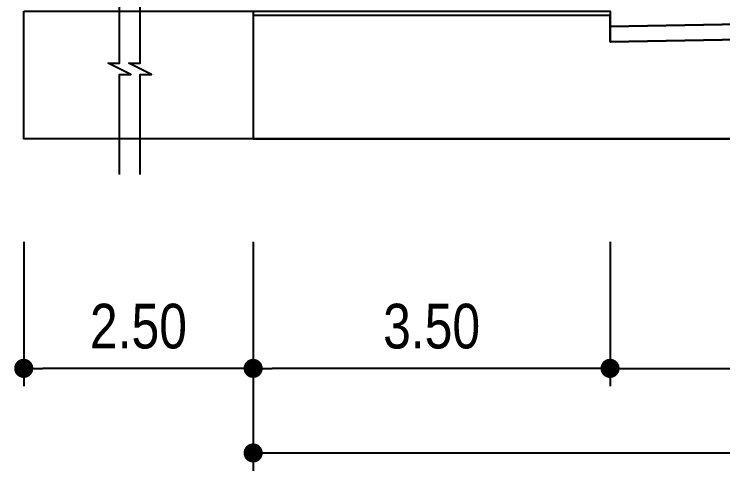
# Model space of a CAD drawing. Header units: metres. Extents: x 563124 to 573994, y 2062953 to 2068466.
# Drawn here: x 572561.78 to 572589.57, y 2065156.21 to 2065174.11 of the extents above; entities that cross this region are included whole.
import ezdxf

# ---------------------------------------------------------------- set-up
doc = ezdxf.new("R2010")
doc.units = ezdxf.units.M
doc.layers.get('0').update_dxf_attribs({"linetype": 'CONTINUOUS'})
doc.layers.get('DEFPOINTS').update_dxf_attribs({"linetype": 'CONTINUOUS'})
doc.layers.add('Kich thuoc', color=9, linetype='CONTINUOUS')
doc.layers.add('MATCATDUONG', color=8, linetype='CONTINUOUS')
doc.layers.add('kt', color=37, linetype='CONTINUOUS', lineweight=25)
doc.styles.add('ktcn', font='VHARIAL.ttf', dxfattribs={"width": 0.8})
doc.dimstyles.new('a', dxfattribs={"dimtxt": 1.75, "dimasz": 0.75, "dimexe": 0.7, "dimexo": 0, "dimgap": 0.75, "dimtad": 1, "dimzin": 0, "dimdsep": 46, "dimtxsty": 'ktcn', "dimblk": 'DOT', "dimcen": 0, "dimazin": 0, "dimtfac": 1, "dimtix": 1, "dimtofl": 0, "dimtmove": 0, "dimatfit": 3, "dimfxl": 1, "dimtolj": 1, "dimtzin": 0, "dimarcsym": 0})

# ---------------------------------------------------------------- blocks, each defined once
blk = doc.blocks.new('_Dot')
at = {"color": 0, "linetype": 'ByBlock', "lineweight": -2}
blk.add_line((-0.5, 0), (-1, 0), dxfattribs=at)
at = {"color": 0, "linetype": 'ByBlock', "const_width": 0.5}
blk.add_lwpolyline([(-0.25, 0, 1), (0.25, 0, 1)], format="xyb", close=True, dxfattribs=at)
blk = doc.blocks.new('*D40')
at = {"layer": 'DEFPOINTS', "color": 0, "linetype": 'Continuous'}
for p in [(572571.151, 2065165.189), (572585.151, 2065165.189), (572571.151, 2065160.23)]:
    blk.add_point(p, dxfattribs=at)
at = {"layer": 'MATCATDUONG', "color": 0, "linetype": 'Continuous', "lineweight": -2}
for p, q in [((572571.151, 2065165.189), (572571.151, 2065159.53)), ((572585.151, 2065165.189), (572585.151, 2065159.53)), ((572584.401, 2065160.23), (572571.901, 2065160.23))]:
    blk.add_line(p, q, dxfattribs=at)
at = {"layer": 'MATCATDUONG', "color": 0, "linetype": 'Continuous', "lineweight": -2, "xscale": 0.75, "yscale": 0.75, "zscale": 0.75, "rotation": 180}
blk.add_blockref('_Dot', (572571.151, 2065160.23), dxfattribs=at)
at = {"layer": 'MATCATDUONG', "color": 0, "linetype": 'Continuous', "lineweight": -2, "xscale": 0.75, "yscale": 0.75, "zscale": 0.75}
blk.add_blockref('_Dot', (572585.151, 2065160.23), dxfattribs=at)
at = {"layer": 'MATCATDUONG', "color": 0, "linetype": 'Continuous', "insert": (572578.151, 2065161.874), "char_height": 1.75, "attachment_point": 5, "style": 'ktcn'}
blk.add_mtext('\\A1;3.50', dxfattribs=at)
blk = doc.blocks.new('*D41')
at = {"layer": 'DEFPOINTS', "color": 0, "linetype": 'Continuous'}
for p in [(572585.151, 2065165.189), (572629.151, 2065165.189), (572629.151, 2065160.23)]:
    blk.add_point(p, dxfattribs=at)
at = {"layer": 'MATCATDUONG', "color": 0, "linetype": 'Continuous', "lineweight": -2}
for p, q in [((572585.151, 2065165.189), (572585.151, 2065159.53)), ((572629.151, 2065165.189), (572629.151, 2065159.53)), ((572585.901, 2065160.23), (572628.401, 2065160.23))]:
    blk.add_line(p, q, dxfattribs=at)
at = {"layer": 'MATCATDUONG', "color": 0, "linetype": 'Continuous', "lineweight": -2, "xscale": 0.75, "yscale": 0.75, "zscale": 0.75, "rotation": 180}
blk.add_blockref('_Dot', (572585.151, 2065160.23), dxfattribs=at)
at = {"layer": 'MATCATDUONG', "color": 0, "linetype": 'Continuous', "lineweight": -2, "xscale": 0.75, "yscale": 0.75, "zscale": 0.75}
blk.add_blockref('_Dot', (572629.151, 2065160.23), dxfattribs=at)
at = {"layer": 'MATCATDUONG', "color": 0, "linetype": 'Continuous', "insert": (572607.151, 2065161.874), "char_height": 1.75, "attachment_point": 5, "style": 'ktcn'}
blk.add_mtext('\\A1;11.00', dxfattribs=at)
blk = doc.blocks.new('*D43')
at = {"layer": 'DEFPOINTS', "color": 0, "linetype": 'Continuous'}
for p in [(572562.151, 2065165.189), (572571.151, 2065165.189), (572562.151, 2065160.23)]:
    blk.add_point(p, dxfattribs=at)
at = {"layer": 'MATCATDUONG', "color": 0, "linetype": 'Continuous', "lineweight": -2}
for p, q in [((572562.151, 2065165.189), (572562.151, 2065159.53)), ((572571.151, 2065165.189), (572571.151, 2065159.53)), ((572570.401, 2065160.23), (572562.901, 2065160.23))]:
    blk.add_line(p, q, dxfattribs=at)
at = {"layer": 'MATCATDUONG', "color": 0, "linetype": 'Continuous', "lineweight": -2, "xscale": 0.75, "yscale": 0.75, "zscale": 0.75, "rotation": 180}
blk.add_blockref('_Dot', (572562.151, 2065160.23), dxfattribs=at)
at = {"layer": 'MATCATDUONG', "color": 0, "linetype": 'Continuous', "lineweight": -2, "xscale": 0.75, "yscale": 0.75, "zscale": 0.75}
blk.add_blockref('_Dot', (572571.151, 2065160.23), dxfattribs=at)
at = {"layer": 'MATCATDUONG', "color": 0, "linetype": 'Continuous', "insert": (572566.651, 2065161.874), "char_height": 1.75, "attachment_point": 5, "style": 'ktcn'}
blk.add_mtext('\\A1;2.50', dxfattribs=at)
blk = doc.blocks.new('*D45')
at = {"layer": 'DEFPOINTS', "color": 0, "linetype": 'Continuous'}
for p in [(572571.151, 2065165.189), (572643.151, 2065165.189), (572643.151, 2065156.914)]:
    blk.add_point(p, dxfattribs=at)
at = {"layer": 'MATCATDUONG', "color": 0, "linetype": 'Continuous', "lineweight": -2}
for p, q in [((572571.151, 2065165.189), (572571.151, 2065156.214)), ((572643.151, 2065165.189), (572643.151, 2065156.214)), ((572571.901, 2065156.914), (572642.401, 2065156.914))]:
    blk.add_line(p, q, dxfattribs=at)
at = {"layer": 'MATCATDUONG', "color": 0, "linetype": 'Continuous', "lineweight": -2, "xscale": 0.75, "yscale": 0.75, "zscale": 0.75, "rotation": 180}
blk.add_blockref('_Dot', (572571.151, 2065156.914), dxfattribs=at)
at = {"layer": 'MATCATDUONG', "color": 0, "linetype": 'Continuous', "lineweight": -2, "xscale": 0.75, "yscale": 0.75, "zscale": 0.75}
blk.add_blockref('_Dot', (572643.151, 2065156.914), dxfattribs=at)
at = {"layer": 'MATCATDUONG', "color": 0, "linetype": 'Continuous', "insert": (572607.151, 2065158.558), "char_height": 1.75, "attachment_point": 5, "style": 'ktcn'}
blk.add_mtext('\\A1;18.00', dxfattribs=at)

msp = doc.modelspace()

# ---------------------------------------------------------------- linework, layer by layer
at = {"layer": 'Kich thuoc', "elevation": 0}
for points in [[(572585.151, 2065174.062), (572571.151, 2065174.062)], [(572585.151, 2065173.63), (572607.151, 2065174.021), (572629.151, 2065173.63)], [(572585.151, 2065173.03), (572607.151, 2065173.421), (572629.151, 2065173.03)]]:
    msp.add_lwpolyline(points, dxfattribs=at)
at = {"layer": 'kt', "color": 8, "linetype": 'Continuous', "elevation": 0, "flags": 128}
for points in [[(572565.909, 2065167.832), (572565.909, 2065171.753), (572566.354, 2065171.753), (572565.463, 2065172.198), (572565.909, 2065172.198), (572565.909, 2065175.429)], [(572566.715, 2065167.832), (572566.715, 2065171.753), (572567.16, 2065171.753), (572566.27, 2065172.198), (572566.715, 2065172.198), (572566.715, 2065175.429)]]:
    msp.add_lwpolyline(points, dxfattribs=at)
at = {"layer": 'MATCATDUONG', "color": 40, "linetype": 'Continuous', "elevation": 0}
for points in [[(572562.151, 2065174.23), (572571.151, 2065174.23), (572585.151, 2065174.23), (572585.151, 2065173.63), (572607.151, 2065174.021), (572629.151, 2065173.63), (572629.151, 2065174.23), (572643.151, 2065174.23), (572652.151, 2065174.23), (572652.151, 2065172.23), (572652.151, 2065170.23), (572652.151, 2065169.23), (572562.151, 2065169.23)], [(572643.151, 2065174.062), (572629.151, 2065174.062), (572629.151, 2065173.63), (572629.151, 2065173.03), (572607.151, 2065173.421), (572585.151, 2065173.03), (572585.151, 2065173.63), (572585.151, 2065174.062), (572571.151, 2065174.062), (572571.151, 2065169.23), (572643.151, 2065169.23)], [(572629.151, 2065173.63), (572607.151, 2065174.021), (572585.151, 2065173.63), (572585.151, 2065173.03), (572607.151, 2065173.421), (572629.151, 2065173.03)]]:
    msp.add_lwpolyline(points, close=True, dxfattribs=at)
msp.add_lwpolyline([(572571.151, 2065174.23), (572571.151, 2065169.23)], dxfattribs=at)

# ---------------------------------------------------------------- dimensions: what is measured, and where the dimension line sits
at = {"layer": 'MATCATDUONG', "color": 7, "linetype": 'Continuous'}
dim = msp.add_linear_dim(base=(572562.151, 2065160.23, 0), p1=(572571.151, 2065165.189, 0), p2=(572562.151, 2065165.189, 0), text='2.50', dimstyle='a', override={"dimlfac": 0.25}, dxfattribs=at)
dim.commit()
dim.dimension.update_dxf_attribs({"geometry": '*D43', "text_midpoint": (572566.651, 2065161.874, 0)})
for base, p1, p2, picture, middle in [((572571.151, 2065160.23, 0), (572585.151, 2065165.189, 0), (572571.151, 2065165.189, 0), '*D40', (572578.151, 2065161.874, 0)), ((572643.151, 2065156.914, 0), (572571.151, 2065165.189, 0), (572643.151, 2065165.189, 0), '*D45', (572607.151, 2065158.558, 0)), ((572629.151, 2065160.23, 0), (572585.151, 2065165.189, 0), (572629.151, 2065165.189, 0), '*D41', (572607.151, 2065161.874, 0))]:
    dim = msp.add_linear_dim(base=base, p1=p1, p2=p2, dimstyle='a', override={"dimlfac": 0.25}, dxfattribs=at)
    dim.commit()
    dim.dimension.update_dxf_attribs({"geometry": picture, "text_midpoint": middle})

doc.saveas('drawing.dxf')
